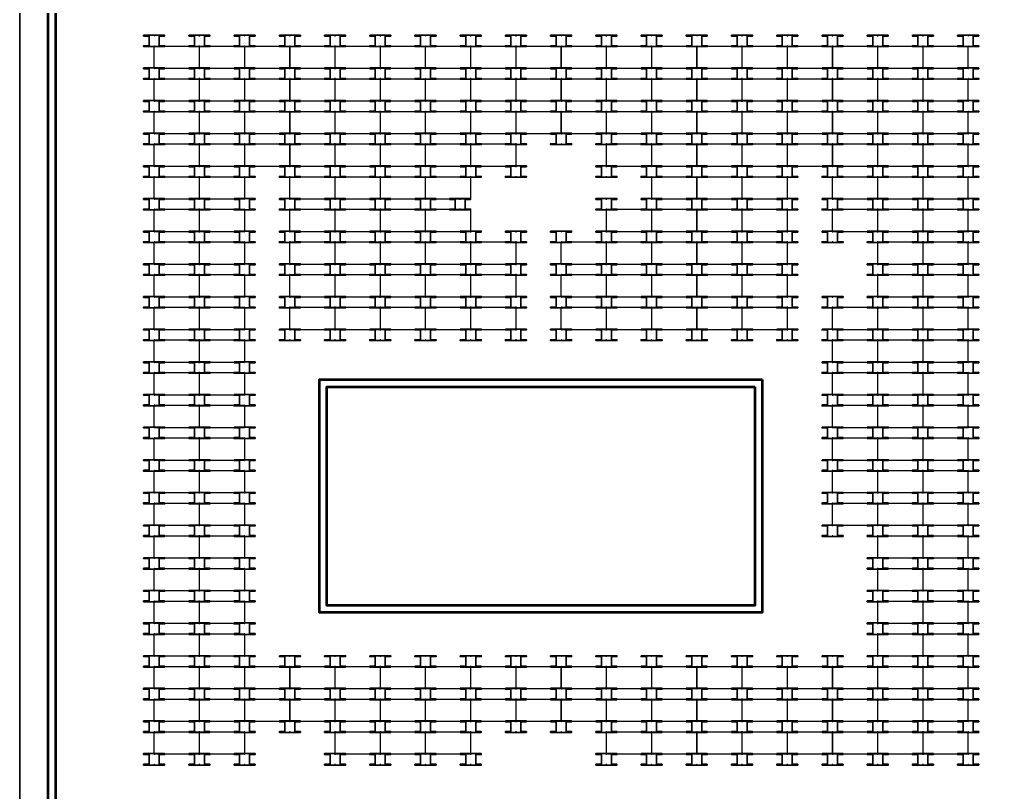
# Model space of a CAD drawing. Header units: inches. Extents: x 3811 to 6882, y 427 to 5058.
# Drawn here: x 3811 to 5517, y 2232 to 3555 of the extents above; entities that cross this region are included whole.
import ezdxf

# ---------------------------------------------------------------- set-up
doc = ezdxf.new("R2010")
doc.units = ezdxf.units.IN
doc.header["$LTSCALE"] = 50
doc.header["$MEASUREMENT"] = 0
for name, color, linetype, lineweight in [('B-BUILDING', 194, 'Continuous', 53), ('CLAMPS', 4, 'Continuous', 9), ('E-PANELS', 140, 'Continuous', 30), ('E3-ECOFEET', 254, 'Continuous', 35), ('IFI PERIMETER', 6, 'FENCE', 35)]:
    doc.layers.add(name, color=color, linetype=linetype, lineweight=lineweight)
doc.styles.get("Standard").update_dxf_attribs({"font": 'arial.ttf'})
doc.linetypes.add('FENCE', pattern='A,0.5,-0.1,["X",Standard,S=0.1,R=0,X=-0.035,Y=-0.05],-0.1', length=0.7)

# ---------------------------------------------------------------- blocks, each defined once
blk = doc.blocks.new('JA 320W 10DEG')
at = {"layer": 'E-PANELS'}
blk.add_lwpolyline([(0, 0), (77.01, 0), (77.01, -38.44), (0, -38.44)], close=True, dxfattribs=at)
blk = doc.blocks.new('*U2')
at = {"layer": 'E3-ECOFEET', "color": 5}
for points in [[(0, 0), (0, -1.5), (9.4, -1.5), (9.4, -18.1), (0, -18.1), (0, -19.6), (36, -19.6), (36, -18.1), (26.6, -18.1), (26.6, -1.5), (36, -1.5), (36, 0), (0, 0)], [(8.8, -8.1), (8.9, -8.1)]]:
    blk.add_lwpolyline(points, dxfattribs=at)
at = {"layer": 'E3-ECOFEET'}
for points in [[(17.2, -1), (17.7, -1), (17.7, -0.5)], [(18.2, -0.5), (18.2, -1), (18.7, -1)], [(17.2, -18.5), (17.7, -18.5), (17.7, -19)], [(18.2, -19), (18.2, -18.5), (18.7, -18.5)]]:
    blk.add_lwpolyline(points, dxfattribs=at)
blk = doc.blocks.new('EF3 Clamp')
at = {"color": 30}
blk.add_circle((1499.1, 687.8), 0.5, dxfattribs=at)
blk = doc.blocks.new('Griswold School')
for points in [[(5601.6, 22902.1), (5601.6, 23386.5), (6601.2, 23386.5), (6601.2, 22420.1), (6783.4, 22420.1), (6783.4, 21469.6), (6580.4, 21469.6), (6580.4, 21045.4), (5839.2, 21045.4), (5839.2, 21093.9), (2152.4, 21093.9), (2152.4, 22786.5), (3403.3, 22786.5), (3403.3, 22763.5), (3618.1, 22763.5), (3618.1, 22787), (5468.6, 22787), (5468.6, 22902.1), (6600.4, 22902.1)], [(2164.9, 22774), (2164.9, 21106.4), (5851.7, 21106.4), (5851.7, 21057.8), (6567.9, 21057.8), (6567.9, 21482.1), (6770.9, 21482.1), (6770.9, 22407.6), (6588.7, 22407.6), (6588.7, 23374), (5614.1, 23374), (5614.1, 22902.1)]]:
    blk.add_lwpolyline(points)
for points in [[(4272.1, 22317.4), (4671.3, 22317.4), (4671.3, 21558.7), (4272.1, 21558.7)], [(4284.6, 22304.9), (4658.8, 22304.9), (4658.8, 21571.2), (4284.6, 21571.2)]]:
    blk.add_lwpolyline(points, close=True)

msp = doc.modelspace()

# ---------------------------------------------------------------- linework, layer by layer
at = {"layer": 'IFI PERIMETER'}
msp.add_lwpolyline([(3810.9, 448.2), (6882.1, 448.2), (6882.1, 5045.9), (3810.9, 5045.9)], close=True, dxfattribs=at)

# ---------------------------------------------------------------- block references
at = {"layer": 'B-BUILDING', "rotation": 270}
msp.add_blockref('Griswold School', (-17234.4, 7210.8), dxfattribs=at)
at = {"layer": 'CLAMPS'}
for p in [(2558.9, 2839.7), (2602.5, 2839.7), (2636.5, 2839.7), (2680, 2839.7), (2714, 2839.7), (2757.5, 2839.7), (2791.5, 2839.7), (2835, 2839.7), (2869, 2839.7), (2912.5, 2839.7), (2946.5, 2839.7), (2990, 2839.7), (3024, 2839.7), (3067.5, 2839.7), (3101.5, 2839.7), (3145, 2839.7), (3179, 2839.7), (3222.5, 2839.7), (3256.5, 2839.7), (3300, 2839.7), (3334, 2839.7), (3377.6, 2839.7), (3411.6, 2839.7), (3455.1, 2839.7), (3489.1, 2839.7), (3532.6, 2839.7), (3566.6, 2839.7), (3610.1, 2839.7), (3644.1, 2839.7), (3687.6, 2839.7), (3721.6, 2839.7), (3765.1, 2839.7), (3799.1, 2839.7), (3842.6, 2839.7), (3876.6, 2839.7), (3920.1, 2839.7), (3954.1, 2839.7), (2558.9, 2822.2), (2602.5, 2822.2), (2636.5, 2822.2), (2680, 2822.2), (2714, 2822.2), (2757.5, 2822.2), (2791.5, 2822.2), (2835, 2822.2), (2869, 2822.2), (2912.5, 2822.2), (2946.5, 2822.2), (2990, 2822.2), (3024, 2822.2), (3067.5, 2822.2), (3101.5, 2822.2), (3145, 2822.2), (3179, 2822.2), (3222.5, 2822.2), (3256.5, 2822.2), (3300, 2822.2), (3334, 2822.2), (3377.6, 2822.2), (3411.6, 2822.2), (3455.1, 2822.2), (3489.1, 2822.2), (3532.6, 2822.2), (3566.6, 2822.2), (3610.1, 2822.2), (3644.1, 2822.2), (3687.6, 2822.2), (3721.6, 2822.2), (3765.1, 2822.2), (3799.1, 2822.2), (3842.6, 2822.2), (3876.6, 2822.2), (3920.1, 2822.2), (3954.1, 2822.2), (2558.9, 2783.8), (2602.5, 2783.8), (2636.5, 2783.8), (2680, 2783.8), (2714, 2783.8), (2757.5, 2783.8), (2791.5, 2783.8), (2835, 2783.8), (2869, 2783.8), (2912.5, 2783.8), (2946.5, 2783.8), (2990, 2783.8), (3024, 2783.8), (3067.5, 2783.8), (3101.5, 2783.8), (3145, 2783.8), (3179, 2783.8), (3222.5, 2783.8), (3256.5, 2783.8), (3300, 2783.8), (3334, 2783.8), (3377.6, 2783.8), (3411.6, 2783.8), (3455.1, 2783.8), (3489.1, 2783.8), (3532.6, 2783.8), (3566.6, 2783.8), (3610.1, 2783.8), (3644.1, 2783.8), (3687.6, 2783.8), (3721.6, 2783.8), (3765.1, 2783.8), (3799.1, 2783.8), (3842.6, 2783.8), (3876.6, 2783.8), (3920.1, 2783.8), (3954.1, 2783.8), (2558.9, 2766.3), (2602.5, 2766.3), (2636.5, 2766.3), (2680, 2766.3), (2714, 2766.3), (2757.5, 2766.3), (2791.5, 2766.3), (2835, 2766.3), (2869, 2766.3), (2912.5, 2766.3), (2946.5, 2766.3), (2990, 2766.3), (3024, 2766.3), (3067.5, 2766.3), (3101.5, 2766.3), (3145, 2766.3), (3179, 2766.3), (3222.5, 2766.3), (3256.5, 2766.3), (3300, 2766.3), (3334, 2766.3), (3377.6, 2766.3), (3411.6, 2766.3), (3455.1, 2766.3), (3489.1, 2766.3), (3532.6, 2766.3), (3566.6, 2766.3), (3610.1, 2766.3), (3644.1, 2766.3), (3687.6, 2766.3), (3721.6, 2766.3), (3765.1, 2766.3), (3799.1, 2766.3), (3842.6, 2766.3), (3876.6, 2766.3), (3920.1, 2766.3), (3954.1, 2766.3), (2558.9, 2727.8), (2602.5, 2727.8), (2636.5, 2727.8), (2680, 2727.8), (2714, 2727.8), (2757.5, 2727.8), (2791.5, 2727.8), (2835, 2727.8), (2869, 2727.8), (2912.5, 2727.8), (2946.5, 2727.8), (2990, 2727.8), (3024, 2727.8), (3067.5, 2727.8), (3101.5, 2727.8), (3145, 2727.8), (3179, 2727.8), (3222.5, 2727.8), (3256.5, 2727.8), (3300, 2727.8), (3334, 2727.8), (3377.6, 2727.8), (3411.6, 2727.8), (3455.1, 2727.8), (3489.1, 2727.8), (3532.6, 2727.8), (3566.6, 2727.8), (3610.1, 2727.8), (3644.1, 2727.8), (3687.6, 2727.8), (3721.6, 2727.8), (3765.1, 2727.8), (3799.1, 2727.8), (3842.6, 2727.8), (3876.6, 2727.8), (3920.1, 2727.8), (3954.1, 2727.8), (2558.9, 2710.3), (2602.5, 2710.3), (2636.5, 2710.3), (2680, 2710.3), (2714, 2710.3), (2757.5, 2710.3), (2791.5, 2710.3), (2835, 2710.3), (2869, 2710.3), (2912.5, 2710.3), (2946.5, 2710.3), (2990, 2710.3), (3024, 2710.3), (3067.5, 2710.3), (3101.5, 2710.3), (3145, 2710.3), (3179, 2710.3), (3222.5, 2710.3), (3256.5, 2710.3), (3300, 2710.3), (3334, 2710.3), (3377.6, 2710.3), (3411.6, 2710.3), (3455.1, 2710.3), (3489.1, 2710.3), (3532.6, 2710.3), (3566.6, 2710.3), (3610.1, 2710.3), (3644.1, 2710.3), (3687.6, 2710.3), (3721.6, 2710.3), (3765.1, 2710.3), (3799.1, 2710.3), (3842.6, 2710.3), (3876.6, 2710.3), (3920.1, 2710.3), (3954.1, 2710.3), (2558.9, 2671.9), (2602.5, 2671.9), (2636.5, 2671.9), (2680, 2671.9), (2714, 2671.9), (2757.5, 2671.9), (2791.5, 2671.9), (2835, 2671.9), (2869, 2671.9), (2912.5, 2671.9), (2946.5, 2671.9), (2990, 2671.9), (3024, 2671.9), (3067.5, 2671.9), (3101.5, 2671.9), (3145, 2671.9), (3179, 2671.9), (3222.5, 2671.9), (3256.5, 2671.9), (3300, 2671.9), (3334, 2671.9), (3377.6, 2671.9), (3411.6, 2671.9), (3455.1, 2671.9), (3489.1, 2671.9), (3532.6, 2671.9), (3566.6, 2671.9), (3610.1, 2671.9), (3644.1, 2671.9), (3687.6, 2671.9), (3721.6, 2671.9), (3765.1, 2671.9), (3799.1, 2671.9), (3842.6, 2671.9), (3876.6, 2671.9), (3920.1, 2671.9), (3954.1, 2671.9), (2558.9, 2654.4), (2602.5, 2654.4), (2636.5, 2654.4), (2680, 2654.4), (2714, 2654.4), (2757.5, 2654.4), (2791.5, 2654.4), (2835, 2654.4), (2869, 2654.4), (2912.5, 2654.4), (2946.5, 2654.4), (2990, 2654.4), (3024, 2654.4), (3067.5, 2654.4), (3101.5, 2654.4), (3145, 2654.4), (3300, 2654.4), (3334, 2654.4), (3377.6, 2654.4), (3411.6, 2654.4), (3455.1, 2654.4), (3489.1, 2654.4), (3532.6, 2654.4), (3566.6, 2654.4), (3610.1, 2654.4), (3644.1, 2654.4), (3687.6, 2654.4), (3721.6, 2654.4), (3765.1, 2654.4), (3799.1, 2654.4), (3842.6, 2654.4), (3876.6, 2654.4), (3920.1, 2654.4), (3954.1, 2654.4), (2558.9, 2616), (2602.5, 2616), (2636.5, 2616), (2680, 2616), (2714, 2616), (2757.5, 2616), (2791.5, 2616), (2835, 2616), (2869, 2616), (2912.5, 2616), (2946.5, 2616), (2990, 2616), (3024, 2616), (3067.5, 2616), (3101.5, 2616), (3145, 2616), (3300, 2616), (3334, 2616), (3377.6, 2616), (3411.6, 2616), (3455.1, 2616), (3489.1, 2616), (3532.6, 2616), (3566.6, 2616), (3610.1, 2616), (3644.1, 2616), (3687.6, 2616), (3721.6, 2616), (3765.1, 2616), (3799.1, 2616), (3842.6, 2616), (3876.6, 2616), (3920.1, 2616), (3954.1, 2616), (2558.9, 2598.5), (2602.5, 2598.5), (2636.5, 2598.5), (2680, 2598.5), (2835, 2598.5), (2869, 2598.5), (2912.5, 2598.5), (2946.5, 2598.5), (2990, 2598.5), (3024, 2598.5), (3067.5, 2598.5), (3377.6, 2598.5), (3411.6, 2598.5), (3455.1, 2598.5), (3489.1, 2598.5), (3532.6, 2598.5), (3566.6, 2598.5), (3610.1, 2598.5), (3721.6, 2598.5), (3765.1, 2598.5), (3799.1, 2598.5), (3842.6, 2598.5), (3876.6, 2598.5), (3920.1, 2598.5), (3954.1, 2598.5), (2558.9, 2560), (2602.5, 2560), (2636.5, 2560), (2680, 2560), (2835, 2560), (2869, 2560), (2912.5, 2560), (2946.5, 2560), (2990, 2560), (3024, 2560), (3049.3, 2560), (3083.3, 2560), (3377.6, 2560), (3411.6, 2560), (3455.1, 2560), (3489.1, 2560), (3532.6, 2560), (3566.6, 2560), (3610.1, 2560), (3721.6, 2560), (3765.1, 2560), (3799.1, 2560), (3842.6, 2560), (3876.6, 2560), (3920.1, 2560), (3954.1, 2560), (2558.9, 2542.5), (2602.5, 2542.5), (2636.5, 2542.5), (2680, 2542.5), (2791.5, 2542.5), (2835, 2542.5), (2869, 2542.5), (2912.5, 2542.5), (2946.5, 2542.5), (2990, 2542.5), (3024, 2542.5), (3049.3, 2542.5), (3083.3, 2542.5), (3334, 2542.5), (3377.6, 2542.5), (3411.6, 2542.5), (3455.1, 2542.5), (3489.1, 2542.5), (3532.6, 2542.5), (3566.6, 2542.5), (3610.1, 2542.5), (3721.6, 2542.5), (3765.1, 2542.5), (3799.1, 2542.5), (3842.6, 2542.5), (3876.6, 2542.5), (3920.1, 2542.5), (3954.1, 2542.5), (2558.9, 2504.1), (2602.5, 2504.1), (2636.5, 2504.1), (2680, 2504.1), (2791.5, 2504.1), (2835, 2504.1), (2869, 2504.1), (2912.5, 2504.1), (2946.5, 2504.1), (2990, 2504.1), (3024, 2504.1), (3067.5, 2504.1), (3334, 2504.1), (3377.6, 2504.1), (3411.6, 2504.1), (3455.1, 2504.1), (3489.1, 2504.1), (3532.6, 2504.1), (3566.6, 2504.1), (3610.1, 2504.1), (3721.6, 2504.1), (3765.1, 2504.1), (3799.1, 2504.1), (3842.6, 2504.1), (3876.6, 2504.1), (3920.1, 2504.1), (3954.1, 2504.1), (2558.9, 2486.6), (2602.5, 2486.6), (2636.5, 2486.6), (2680, 2486.6), (2791.5, 2486.6), (2835, 2486.6), (2869, 2486.6), (2912.5, 2486.6), (2946.5, 2486.6), (2990, 2486.6), (3024, 2486.6), (3067.5, 2486.6), (3101.5, 2486.6), (3145, 2486.6), (3256.5, 2486.6), (3300, 2486.6), (3334, 2486.6), (3377.6, 2486.6), (3411.6, 2486.6), (3455.1, 2486.6), (3489.1, 2486.6), (3532.6, 2486.6), (3566.6, 2486.6), (3610.1, 2486.6), (3799.1, 2486.6), (3842.6, 2486.6), (3876.6, 2486.6), (3920.1, 2486.6), (3954.1, 2486.6), (2558.9, 2448.2), (2602.5, 2448.2), (2636.5, 2448.2), (2680, 2448.2), (2791.5, 2448.2), (2835, 2448.2), (2869, 2448.2), (2912.5, 2448.2), (2946.5, 2448.2), (2990, 2448.2), (3024, 2448.2), (3067.5, 2448.2), (3101.5, 2448.2), (3145, 2448.2), (3256.5, 2448.2), (3300, 2448.2), (3334, 2448.2), (3377.6, 2448.2), (3411.6, 2448.2), (3455.1, 2448.2), (3489.1, 2448.2), (3532.6, 2448.2), (3566.6, 2448.2), (3610.1, 2448.2), (3799.1, 2448.2), (3842.6, 2448.2), (3876.6, 2448.2), (3920.1, 2448.2), (3954.1, 2448.2), (2558.9, 2430.7), (2602.5, 2430.7), (2636.5, 2430.7), (2680, 2430.7), (2791.5, 2430.7), (2835, 2430.7), (2869, 2430.7), (2912.5, 2430.7), (2946.5, 2430.7), (2990, 2430.7), (3024, 2430.7), (3067.5, 2430.7), (3101.5, 2430.7), (3256.5, 2430.7), (3300, 2430.7), (3334, 2430.7), (3377.6, 2430.7), (3411.6, 2430.7), (3455.1, 2430.7), (3489.1, 2430.7), (3532.6, 2430.7), (3566.6, 2430.7), (3610.1, 2430.7), (3799.1, 2430.7), (3842.6, 2430.7), (3876.6, 2430.7), (3920.1, 2430.7), (3954.1, 2430.7), (2558.9, 2392.2), (2602.5, 2392.2), (2636.5, 2392.2), (2680, 2392.2), (2791.5, 2392.2), (2835, 2392.2), (2869, 2392.2), (2912.5, 2392.2), (2946.5, 2392.2), (2990, 2392.2), (3024, 2392.2), (3067.5, 2392.2), (3101.5, 2392.2), (3145, 2392.2), (3256.5, 2392.2), (3300, 2392.2), (3334, 2392.2), (3377.6, 2392.2), (3411.6, 2392.2), (3455.1, 2392.2), (3489.1, 2392.2), (3532.6, 2392.2), (3566.6, 2392.2), (3610.1, 2392.2), (3799.1, 2392.2), (3842.6, 2392.2), (3876.6, 2392.2), (3920.1, 2392.2), (3954.1, 2392.2), (2558.9, 2374.7), (2602.5, 2374.7), (2636.5, 2374.7), (2680, 2374.7), (2791.5, 2374.7), (2835, 2374.7), (2869, 2374.7), (2912.5, 2374.7), (2946.5, 2374.7), (2990, 2374.7), (3024, 2374.7), (3067.5, 2374.7), (3101.5, 2374.7), (3145, 2374.7), (3256.5, 2374.7), (3300, 2374.7), (3334, 2374.7), (3377.6, 2374.7), (3411.6, 2374.7), (3455.1, 2374.7), (3489.1, 2374.7), (3532.6, 2374.7), (3566.6, 2374.7), (3610.1, 2374.7), (3721.6, 2374.7), (3765.1, 2374.7), (3799.1, 2374.7), (3842.6, 2374.7), (3876.6, 2374.7), (3920.1, 2374.7), (3954.1, 2374.7), (2558.9, 2336.3), (2602.5, 2336.3), (2636.5, 2336.3), (2680, 2336.3), (2791.5, 2336.3), (2835, 2336.3), (2869, 2336.3), (2912.5, 2336.3), (2946.5, 2336.3), (2990, 2336.3), (3024, 2336.3), (3067.5, 2336.3), (3101.5, 2336.3), (3145, 2336.3), (3256.5, 2336.3), (3300, 2336.3), (3334, 2336.3), (3377.6, 2336.3), (3411.6, 2336.3), (3455.1, 2336.3), (3489.1, 2336.3), (3532.6, 2336.3), (3566.6, 2336.3), (3610.1, 2336.3), (3721.6, 2336.3), (3765.1, 2336.3), (3799.1, 2336.3), (3842.6, 2336.3), (3876.6, 2336.3), (3920.1, 2336.3), (3954.1, 2336.3), (2558.9, 2318.8), (2602.5, 2318.8), (2636.5, 2318.8), (2680, 2318.8), (3721.6, 2318.8), (3765.1, 2318.8), (3799.1, 2318.8), (3842.6, 2318.8), (3876.6, 2318.8), (3920.1, 2318.8), (3954.1, 2318.8), (2558.9, 2280.4), (2602.5, 2280.4), (2636.5, 2280.4), (2680, 2280.4), (3721.6, 2280.4), (3765.1, 2280.4), (3799.1, 2280.4), (3842.6, 2280.4), (3876.6, 2280.4), (3920.1, 2280.4), (3954.1, 2280.4), (2558.9, 2262.9), (2602.5, 2262.9), (2636.5, 2262.9), (2680, 2262.9), (3721.6, 2262.9), (3765.1, 2262.9), (3799.1, 2262.9), (3842.6, 2262.9), (3876.6, 2262.9), (3920.1, 2262.9), (3954.1, 2262.9), (2558.9, 2224.4), (2602.5, 2224.4), (2636.5, 2224.4), (2680, 2224.4), (3721.6, 2224.4), (3765.1, 2224.4), (3799.1, 2224.4), (3842.6, 2224.4), (3876.6, 2224.4), (3920.1, 2224.4), (3954.1, 2224.4), (2558.9, 2206.9), (2602.5, 2206.9), (2636.5, 2206.9), (2680, 2206.9), (3721.6, 2206.9), (3765.1, 2206.9), (3799.1, 2206.9), (3842.6, 2206.9), (3876.6, 2206.9), (3920.1, 2206.9), (3954.1, 2206.9), (2558.9, 2168.5), (2602.5, 2168.5), (2636.5, 2168.5), (2680, 2168.5), (3721.6, 2168.5), (3765.1, 2168.5), (3799.1, 2168.5), (3842.6, 2168.5), (3876.6, 2168.5), (3920.1, 2168.5), (3954.1, 2168.5), (2558.9, 2151), (2602.5, 2151), (2636.5, 2151), (2680, 2151), (3721.6, 2151), (3765.1, 2151), (3799.1, 2151), (3842.6, 2151), (3876.6, 2151), (3920.1, 2151), (3954.1, 2151), (2558.9, 2112.6), (2602.5, 2112.6), (2636.5, 2112.6), (2680, 2112.6), (3721.6, 2112.6), (3765.1, 2112.6), (3799.1, 2112.6), (3842.6, 2112.6), (3876.6, 2112.6), (3920.1, 2112.6), (3954.1, 2112.6), (2558.9, 2095.1), (2602.5, 2095.1), (2636.5, 2095.1), (2680, 2095.1), (3721.6, 2095.1), (3765.1, 2095.1), (3799.1, 2095.1), (3842.6, 2095.1), (3876.6, 2095.1), (3920.1, 2095.1), (3954.1, 2095.1), (2558.9, 2056.6), (2602.5, 2056.6), (2636.5, 2056.6), (2680, 2056.6), (3721.6, 2056.6), (3765.1, 2056.6), (3799.1, 2056.6), (3842.6, 2056.6), (3876.6, 2056.6), (3920.1, 2056.6), (3954.1, 2056.6), (2558.9, 2039.1), (2602.5, 2039.1), (2636.5, 2039.1), (2680, 2039.1), (3721.6, 2039.1), (3765.1, 2039.1), (3799.1, 2039.1), (3842.6, 2039.1), (3876.6, 2039.1), (3920.1, 2039.1), (3954.1, 2039.1), (2558.9, 2000.7), (2602.5, 2000.7), (2636.5, 2000.7), (2680, 2000.7), (3721.6, 2000.7), (3765.1, 2000.7), (3799.1, 2000.7), (3842.6, 2000.7), (3876.6, 2000.7), (3920.1, 2000.7), (3954.1, 2000.7), (2558.9, 1983.2), (2602.5, 1983.2), (2636.5, 1983.2), (2680, 1983.2), (3799.1, 1983.2), (3842.6, 1983.2), (3876.6, 1983.2), (3920.1, 1983.2), (3954.1, 1983.2), (2558.9, 1944.8), (2602.5, 1944.8), (2636.5, 1944.8), (2680, 1944.8), (3799.1, 1944.8), (3842.6, 1944.8), (3876.6, 1944.8), (3920.1, 1944.8), (3954.1, 1944.8), (2558.9, 1927.3), (2602.5, 1927.3), (2636.5, 1927.3), (2680, 1927.3), (3799.1, 1927.3), (3842.6, 1927.3), (3876.6, 1927.3), (3920.1, 1927.3), (3954.1, 1927.3), (2558.9, 1888.8), (2602.5, 1888.8), (2636.5, 1888.8), (2680, 1888.8), (3799.1, 1888.8), (3842.6, 1888.8), (3876.6, 1888.8), (3920.1, 1888.8), (3954.1, 1888.8), (2558.9, 1871.3), (2602.5, 1871.3), (2636.5, 1871.3), (2680, 1871.3), (3799.1, 1871.3), (3842.6, 1871.3), (3876.6, 1871.3), (3920.1, 1871.3), (3954.1, 1871.3), (2558.9, 1832.9), (2602.5, 1832.9), (2636.5, 1832.9), (2680, 1832.9), (3799.1, 1832.9), (3842.6, 1832.9), (3876.6, 1832.9), (3920.1, 1832.9), (3954.1, 1832.9), (2558.9, 1815.4), (2602.5, 1815.4), (2636.5, 1815.4), (2680, 1815.4), (3799.1, 1815.4), (3842.6, 1815.4), (3876.6, 1815.4), (3920.1, 1815.4), (3954.1, 1815.4), (2558.9, 1777), (2602.5, 1777), (2636.5, 1777), (2680, 1777), (3799.1, 1777), (3842.6, 1777), (3876.6, 1777), (3920.1, 1777), (3954.1, 1777), (2558.9, 1759.5), (2602.5, 1759.5), (2636.5, 1759.5), (2680, 1759.5), (2714, 1759.5), (2757.5, 1759.5), (2791.5, 1759.5), (2835, 1759.5), (2869, 1759.5), (2912.5, 1759.5), (2946.5, 1759.5), (2990, 1759.5), (3024, 1759.5), (3067.5, 1759.5), (3101.5, 1759.5), (3145, 1759.5), (3179, 1759.5), (3222.5, 1759.5), (3256.5, 1759.5), (3300, 1759.5), (3334, 1759.5), (3377.6, 1759.5), (3411.6, 1759.5), (3455.1, 1759.5), (3489.1, 1759.5), (3532.6, 1759.5), (3566.6, 1759.5), (3610.1, 1759.5), (3644.1, 1759.5), (3687.6, 1759.5), (3721.6, 1759.5), (3765.1, 1759.5), (3799.1, 1759.5), (3842.6, 1759.5), (3876.6, 1759.5), (3920.1, 1759.5), (3954.1, 1759.5), (2558.9, 1721), (2602.5, 1721), (2636.5, 1721), (2680, 1721), (2714, 1721), (2757.5, 1721), (2791.5, 1721), (2835, 1721), (2869, 1721), (2912.5, 1721), (2946.5, 1721), (2990, 1721), (3024, 1721), (3067.5, 1721), (3101.5, 1721), (3145, 1721), (3179, 1721), (3222.5, 1721), (3256.5, 1721), (3300, 1721), (3334, 1721), (3377.6, 1721), (3411.6, 1721), (3455.1, 1721), (3489.1, 1721), (3532.6, 1721), (3566.6, 1721), (3610.1, 1721), (3644.1, 1721), (3687.6, 1721), (3721.6, 1721), (3765.1, 1721), (3799.1, 1721), (3842.6, 1721), (3876.6, 1721), (3920.1, 1721), (3954.1, 1721), (2558.9, 1703.5), (2602.5, 1703.5), (2636.5, 1703.5), (2680, 1703.5), (2714, 1703.5), (2757.5, 1703.5), (2791.5, 1703.5), (2835, 1703.5), (2869, 1703.5), (2912.5, 1703.5), (2946.5, 1703.5), (2990, 1703.5), (3024, 1703.5), (3067.5, 1703.5), (3101.5, 1703.5), (3145, 1703.5), (3179, 1703.5), (3222.5, 1703.5), (3256.5, 1703.5), (3300, 1703.5), (3334, 1703.5), (3377.6, 1703.5), (3411.6, 1703.5), (3455.1, 1703.5), (3489.1, 1703.5), (3532.6, 1703.5), (3566.6, 1703.5), (3610.1, 1703.5), (3644.1, 1703.5), (3687.6, 1703.5), (3721.6, 1703.5), (3765.1, 1703.5), (3799.1, 1703.5), (3842.6, 1703.5), (3876.6, 1703.5), (3920.1, 1703.5), (3954.1, 1703.5), (2558.9, 1665.1), (2602.5, 1665.1), (2636.5, 1665.1), (2680, 1665.1), (2714, 1665.1), (2757.5, 1665.1), (2791.5, 1665.1), (2835, 1665.1), (2869, 1665.1), (2912.5, 1665.1), (2946.5, 1665.1), (2990, 1665.1), (3024, 1665.1), (3067.5, 1665.1), (3101.5, 1665.1), (3145, 1665.1), (3179, 1665.1), (3222.5, 1665.1), (3256.5, 1665.1), (3300, 1665.1), (3334, 1665.1), (3377.6, 1665.1), (3411.6, 1665.1), (3455.1, 1665.1), (3489.1, 1665.1), (3532.6, 1665.1), (3566.6, 1665.1), (3610.1, 1665.1), (3644.1, 1665.1), (3687.6, 1665.1), (3721.6, 1665.1), (3765.1, 1665.1), (3799.1, 1665.1), (3842.6, 1665.1), (3876.6, 1665.1), (3920.1, 1665.1), (3954.1, 1665.1), (2558.9, 1647.6), (2602.5, 1647.6), (2636.5, 1647.6), (2680, 1647.6), (2869, 1647.6), (2912.5, 1647.6), (2946.5, 1647.6), (2990, 1647.6), (3024, 1647.6), (3067.5, 1647.6), (3334, 1647.6), (3377.6, 1647.6), (3411.6, 1647.6), (3455.1, 1647.6), (3489.1, 1647.6), (3532.6, 1647.6), (3566.6, 1647.6), (3610.1, 1647.6), (3644.1, 1647.6), (3687.6, 1647.6), (3721.6, 1647.6), (3765.1, 1647.6), (3799.1, 1647.6), (3842.6, 1647.6), (3876.6, 1647.6), (3920.1, 1647.6), (3954.1, 1647.6), (2558.9, 1609.2), (2602.5, 1609.2), (2636.5, 1609.2), (2680, 1609.2), (2869, 1609.2), (2912.5, 1609.2), (2946.5, 1609.2), (2990, 1609.2), (3024, 1609.2), (3067.5, 1609.2), (3334, 1609.2), (3377.6, 1609.2), (3411.6, 1609.2), (3455.1, 1609.2), (3489.1, 1609.2), (3532.6, 1609.2), (3566.6, 1609.2), (3610.1, 1609.2), (3644.1, 1609.2), (3687.6, 1609.2), (3721.6, 1609.2), (3765.1, 1609.2), (3799.1, 1609.2), (3842.6, 1609.2), (3876.6, 1609.2), (3920.1, 1609.2), (3954.1, 1609.2)]:
    msp.add_blockref('EF3 Clamp', p, dxfattribs=at)
at = {"layer": 'E-PANELS'}
for p in [(4041.3, 3510.1), (4118.8, 3510.1), (4196.3, 3510.1), (4273.8, 3510.1), (4351.3, 3510.1), (4428.8, 3510.1), (4506.3, 3510.1), (4583.8, 3510.1), (4661.4, 3510.1), (4738.9, 3510.1), (4816.4, 3510.1), (4893.9, 3510.1), (4971.4, 3510.1), (5048.9, 3510.1), (5126.4, 3510.1), (5203.9, 3510.1), (5281.4, 3510.1), (5358.9, 3510.1), (4041.3, 3454.1), (4118.8, 3454.1), (4196.3, 3454.1), (4273.8, 3454.1), (4351.3, 3454.1), (4428.8, 3454.1), (4506.3, 3454.1), (4583.8, 3454.1), (4661.4, 3454.1), (4738.9, 3454.1), (4816.4, 3454.1), (4893.9, 3454.1), (4971.4, 3454.1), (5048.9, 3454.1), (5126.4, 3454.1), (5203.9, 3454.1), (5281.4, 3454.1), (5358.9, 3454.1), (4041.3, 3398.2), (4118.8, 3398.2), (4196.3, 3398.2), (4273.8, 3398.2), (4351.3, 3398.2), (4428.8, 3398.2), (4506.3, 3398.2), (4583.8, 3398.2), (4661.4, 3398.2), (4738.9, 3398.2), (4816.4, 3398.2), (4893.9, 3398.2), (4971.4, 3398.2), (5048.9, 3398.2), (5126.4, 3398.2), (5203.9, 3398.2), (5281.4, 3398.2), (5358.9, 3398.2), (4041.3, 3342.3), (4118.8, 3342.3), (4196.3, 3342.3), (4273.8, 3342.3), (4351.3, 3342.3), (4428.8, 3342.3), (4506.3, 3342.3), (4583.8, 3342.3), (4816.4, 3342.3), (4893.9, 3342.3), (4971.4, 3342.3), (5048.9, 3342.3), (5126.4, 3342.3), (5203.9, 3342.3), (5281.4, 3342.3), (5358.9, 3342.3), (4041.3, 3286.3), (4118.8, 3286.3), (4273.8, 3286.3), (4351.3, 3286.3), (4428.8, 3286.3), (4506.3, 3286.3), (4893.9, 3286.3), (4971.4, 3286.3), (5048.9, 3286.3), (5203.9, 3286.3), (5281.4, 3286.3), (5358.9, 3286.3), (4041.3, 3230.4), (4118.8, 3230.4), (4273.8, 3230.4), (4351.3, 3230.4), (4428.8, 3230.4), (4506.3, 3230.4), (4816.4, 3230.4), (4893.9, 3230.4), (4971.4, 3230.4), (5048.9, 3230.4), (5203.9, 3230.4), (5281.4, 3230.4), (5358.9, 3230.4), (4041.3, 3174.5), (4118.8, 3174.5), (4273.8, 3174.5), (4351.3, 3174.5), (4428.8, 3174.5), (4506.3, 3174.5), (4583.8, 3174.5), (4738.9, 3174.5), (4816.4, 3174.5), (4893.9, 3174.5), (4971.4, 3174.5), (5048.9, 3174.5), (5281.4, 3174.5), (5358.9, 3174.5), (4041.3, 3118.5), (4118.8, 3118.5), (4273.8, 3118.5), (4351.3, 3118.5), (4428.8, 3118.5), (4506.3, 3118.5), (4583.8, 3118.5), (4738.9, 3118.5), (4816.4, 3118.5), (4893.9, 3118.5), (4971.4, 3118.5), (5048.9, 3118.5), (5281.4, 3118.5), (5358.9, 3118.5), (4041.3, 3062.6), (4118.8, 3062.6), (4273.8, 3062.6), (4351.3, 3062.6), (4428.8, 3062.6), (4506.3, 3062.6), (4583.8, 3062.6), (4738.9, 3062.6), (4816.4, 3062.6), (4893.9, 3062.6), (4971.4, 3062.6), (5048.9, 3062.6), (5203.9, 3062.6), (5281.4, 3062.6), (5358.9, 3062.6), (4041.3, 3006.7), (4118.8, 3006.7), (5203.9, 3006.7), (5281.4, 3006.7), (5358.9, 3006.7), (4041.3, 2950.7), (4118.8, 2950.7), (5203.9, 2950.7), (5281.4, 2950.7), (5358.9, 2950.7), (4041.3, 2894.8), (4118.8, 2894.8), (5203.9, 2894.8), (5281.4, 2894.8), (5358.9, 2894.8), (4041.3, 2838.8), (4118.8, 2838.8), (5203.9, 2838.8), (5281.4, 2838.8), (5358.9, 2838.8), (4041.3, 2782.9), (4118.8, 2782.9), (5203.9, 2782.9), (5281.4, 2782.9), (5358.9, 2782.9), (4041.3, 2727), (4118.8, 2727), (5203.9, 2727), (5281.4, 2727), (5358.9, 2727), (4041.3, 2671), (4118.8, 2671), (5281.4, 2671), (5358.9, 2671), (4041.3, 2615.1), (4118.8, 2615.1), (5281.4, 2615.1), (5358.9, 2615.1), (4041.3, 2559.2), (4118.8, 2559.2), (5281.4, 2559.2), (5358.9, 2559.2), (4041.3, 2503.2), (4118.8, 2503.2), (5281.4, 2503.2), (5358.9, 2503.2), (4041.3, 2447.3), (4118.8, 2447.3), (4196.3, 2447.3), (4273.8, 2447.3), (4351.3, 2447.3), (4428.8, 2447.3), (4506.3, 2447.3), (4583.8, 2447.3), (4661.4, 2447.3), (4738.9, 2447.3), (4816.4, 2447.3), (4893.9, 2447.3), (4971.4, 2447.3), (5048.9, 2447.3), (5126.4, 2447.3), (5203.9, 2447.3), (5281.4, 2447.3), (5358.9, 2447.3), (4041.3, 2391.4), (4118.8, 2391.4), (4196.3, 2391.4), (4273.8, 2391.4), (4351.3, 2391.4), (4428.8, 2391.4), (4506.3, 2391.4), (4583.8, 2391.4), (4661.4, 2391.4), (4738.9, 2391.4), (4816.4, 2391.4), (4893.9, 2391.4), (4971.4, 2391.4), (5048.9, 2391.4), (5126.4, 2391.4), (5203.9, 2391.4), (5281.4, 2391.4), (5358.9, 2391.4), (4041.3, 2335.4), (4118.8, 2335.4), (4351.3, 2335.4), (4428.8, 2335.4), (4506.3, 2335.4), (4816.4, 2335.4), (4893.9, 2335.4), (4971.4, 2335.4), (5048.9, 2335.4), (5126.4, 2335.4), (5203.9, 2335.4), (5281.4, 2335.4), (5358.9, 2335.4)]:
    msp.add_blockref('JA 320W 10DEG', p, dxfattribs=at)
at = {"layer": 'E3-ECOFEET'}
for p in [(4023, 3528.6), (4100.5, 3528.6), (4178, 3528.6), (4255.6, 3528.6), (4333.1, 3528.6), (4410.6, 3528.6), (4488.1, 3528.6), (4565.6, 3528.6), (4643.1, 3528.6), (4720.6, 3528.6), (4798.1, 3528.6), (4875.6, 3528.6), (4953.1, 3528.6), (5030.7, 3528.6), (5108.2, 3528.6), (5185.7, 3528.6), (5263.2, 3528.6), (5340.7, 3528.6), (5418.2, 3528.6), (4023, 3472.7), (4100.5, 3472.7), (4178, 3472.7), (4255.6, 3472.7), (4333.1, 3472.7), (4410.6, 3472.7), (4488.1, 3472.7), (4565.6, 3472.7), (4643.1, 3472.7), (4720.6, 3472.7), (4798.1, 3472.7), (4875.6, 3472.7), (4953.1, 3472.7), (5030.7, 3472.7), (5108.2, 3472.7), (5185.7, 3472.7), (5263.2, 3472.7), (5340.7, 3472.7), (5418.2, 3472.7), (4023, 3416.7), (4100.5, 3416.7), (4178, 3416.7), (4255.6, 3416.7), (4333.1, 3416.7), (4410.6, 3416.7), (4488.1, 3416.7), (4565.6, 3416.7), (4643.1, 3416.7), (4720.6, 3416.7), (4798.1, 3416.7), (4875.6, 3416.7), (4953.1, 3416.7), (5030.7, 3416.7), (5108.2, 3416.7), (5185.7, 3416.7), (5263.2, 3416.7), (5340.7, 3416.7), (5418.2, 3416.7), (4023, 3360.8), (4100.5, 3360.8), (4178, 3360.8), (4255.6, 3360.8), (4333.1, 3360.8), (4410.6, 3360.8), (4488.1, 3360.8), (4565.6, 3360.8), (4643.1, 3360.8), (4720.6, 3360.8), (4798.1, 3360.8), (4875.6, 3360.8), (4953.1, 3360.8), (5030.7, 3360.8), (5108.2, 3360.8), (5185.7, 3360.8), (5263.2, 3360.8), (5340.7, 3360.8), (5418.2, 3360.8), (4023, 3304.8), (4100.5, 3304.8), (4178, 3304.8), (4255.6, 3304.8), (4333.1, 3304.8), (4410.6, 3304.8), (4488.1, 3304.8), (4565.6, 3304.8), (4643.1, 3304.8), (4798.1, 3304.8), (4875.6, 3304.8), (4953.1, 3304.8), (5030.7, 3304.8), (5108.2, 3304.8), (5185.7, 3304.8), (5263.2, 3304.8), (5340.7, 3304.8), (5418.2, 3304.8), (4023, 3248.9), (4100.5, 3248.9), (4178, 3248.9), (4255.6, 3248.9), (4333.1, 3248.9), (4410.6, 3248.9), (4488.1, 3248.9), (4547.3, 3248.9), (4798.1, 3248.9), (4875.6, 3248.9), (4953.1, 3248.9), (5030.7, 3248.9), (5108.2, 3248.9), (5185.7, 3248.9), (5263.2, 3248.9), (5340.7, 3248.9), (5418.2, 3248.9), (4023, 3193), (4100.5, 3193), (4178, 3193), (4255.6, 3193), (4333.1, 3193), (4410.6, 3193), (4488.1, 3193), (4565.6, 3193), (4643.1, 3193), (4720.6, 3193), (4798.1, 3193), (4875.6, 3193), (4953.1, 3193), (5030.7, 3193), (5108.2, 3193), (5185.7, 3193), (5263.2, 3193), (5340.7, 3193), (5418.2, 3193), (4023, 3137), (4100.5, 3137), (4178, 3137), (4255.6, 3137), (4333.1, 3137), (4410.6, 3137), (4488.1, 3137), (4565.6, 3137), (4643.1, 3137), (4720.6, 3137), (4798.1, 3137), (4875.6, 3137), (4953.1, 3137), (5030.7, 3137), (5108.2, 3137), (5263.2, 3137), (5340.7, 3137), (5418.2, 3137), (4023, 3081.1), (4100.5, 3081.1), (4178, 3081.1), (4255.6, 3081.1), (4333.1, 3081.1), (4410.6, 3081.1), (4488.1, 3081.1), (4565.6, 3081.1), (4643.1, 3081.1), (4720.6, 3081.1), (4798.1, 3081.1), (4875.6, 3081.1), (4953.1, 3081.1), (5030.7, 3081.1), (5108.2, 3081.1), (5185.7, 3081.1), (5263.2, 3081.1), (5340.7, 3081.1), (5418.2, 3081.1), (4023, 3025.2), (4100.5, 3025.2), (4178, 3025.2), (4255.6, 3025.2), (4333.1, 3025.2), (4410.6, 3025.2), (4488.1, 3025.2), (4565.6, 3025.2), (4643.1, 3025.2), (4720.6, 3025.2), (4798.1, 3025.2), (4875.6, 3025.2), (4953.1, 3025.2), (5030.7, 3025.2), (5108.2, 3025.2), (5185.7, 3025.2), (5263.2, 3025.2), (5340.7, 3025.2), (5418.2, 3025.2), (4023, 2969.2), (4100.5, 2969.2), (4178, 2969.2), (5185.7, 2969.2), (5263.2, 2969.2), (5340.7, 2969.2), (5418.2, 2969.2), (4023, 2913.3), (4100.5, 2913.3), (4178, 2913.3), (5185.7, 2913.3), (5263.2, 2913.3), (5340.7, 2913.3), (5418.2, 2913.3), (4023, 2857.4), (4100.5, 2857.4), (4178, 2857.4), (5185.7, 2857.4), (5263.2, 2857.4), (5340.7, 2857.4), (5418.2, 2857.4), (4023, 2801.4), (4100.5, 2801.4), (4178, 2801.4), (5185.7, 2801.4), (5263.2, 2801.4), (5340.7, 2801.4), (5418.2, 2801.4), (4023, 2745.5), (4100.5, 2745.5), (4178, 2745.5), (5185.7, 2745.5), (5263.2, 2745.5), (5340.7, 2745.5), (5418.2, 2745.5), (4023, 2689.6), (4100.5, 2689.6), (4178, 2689.6), (5185.7, 2689.6), (5263.2, 2689.6), (5340.7, 2689.6), (5418.2, 2689.6), (4023, 2633.6), (4100.5, 2633.6), (4178, 2633.6), (5263.2, 2633.6), (5340.7, 2633.6), (5418.2, 2633.6), (4023, 2577.7), (4100.5, 2577.7), (4178, 2577.7), (5263.2, 2577.7), (5340.7, 2577.7), (5418.2, 2577.7), (4023, 2521.8), (4100.5, 2521.8), (4178, 2521.8), (5263.2, 2521.8), (5340.7, 2521.8), (5418.2, 2521.8), (4023, 2465.8), (4100.5, 2465.8), (4178, 2465.8), (4255.6, 2465.8), (4333.1, 2465.8), (4410.6, 2465.8), (4488.1, 2465.8), (4565.6, 2465.8), (4643.1, 2465.8), (4720.6, 2465.8), (4798.1, 2465.8), (4875.6, 2465.8), (4953.1, 2465.8), (5030.7, 2465.8), (5108.2, 2465.8), (5185.7, 2465.8), (5263.2, 2465.8), (5340.7, 2465.8), (5418.2, 2465.8), (4023, 2409.9), (4100.5, 2409.9), (4178, 2409.9), (4255.6, 2409.9), (4333.1, 2409.9), (4410.6, 2409.9), (4488.1, 2409.9), (4565.6, 2409.9), (4643.1, 2409.9), (4720.6, 2409.9), (4798.1, 2409.9), (4875.6, 2409.9), (4953.1, 2409.9), (5030.7, 2409.9), (5108.2, 2409.9), (5185.7, 2409.9), (5263.2, 2409.9), (5340.7, 2409.9), (5418.2, 2409.9), (4023, 2354), (4100.5, 2354), (4178, 2354), (4255.6, 2354), (4333.1, 2354), (4410.6, 2354), (4488.1, 2354), (4565.6, 2354), (4643.1, 2354), (4720.6, 2354), (4798.1, 2354), (4875.6, 2354), (4953.1, 2354), (5030.7, 2354), (5108.2, 2354), (5185.7, 2354), (5263.2, 2354), (5340.7, 2354), (5418.2, 2354), (4023, 2298), (4100.5, 2298), (4178, 2298), (4333.1, 2298), (4410.6, 2298), (4488.1, 2298), (4565.6, 2298), (4798.1, 2298), (4875.6, 2298), (4953.1, 2298), (5030.7, 2298), (5108.2, 2298), (5185.7, 2298), (5263.2, 2298), (5340.7, 2298), (5418.2, 2298)]:
    msp.add_blockref('*U2', p, dxfattribs=at)

doc.saveas('drawing.dxf')
